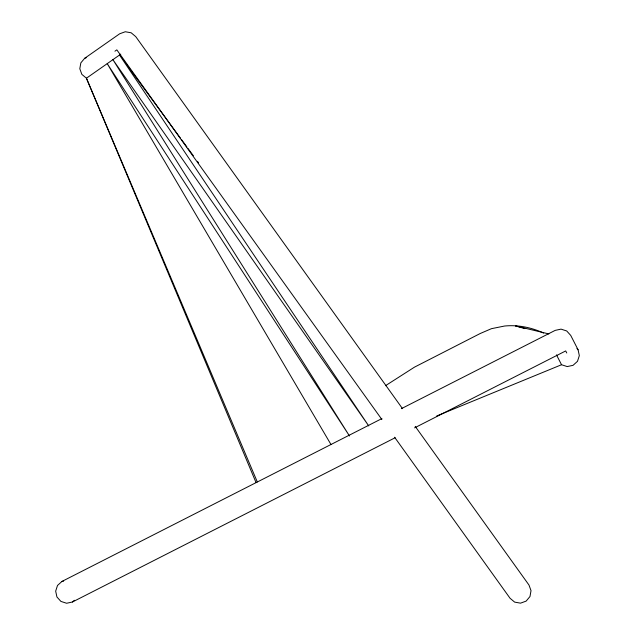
<?xml version="1.0" encoding="UTF-8"?>
<svg xmlns="http://www.w3.org/2000/svg" width="635" height="635" viewBox="0 0 635 635"><rect width="100%" height="100%" fill="white"/><g stroke="black" fill="none" stroke-linecap="round" stroke-linejoin="round"><path stroke-width="0.95" d="M402.519 408.67L135.747 36.632L131.167 32.79L125.285 31.75L119.666 33.79L84.685 58.293L80.843 62.865L79.804 68.755L81.852 74.366L86.423 78.208L257.302 481.933M381.929 418.568L61.944 581.446L57.507 585.454L55.674 591.137L56.92 596.979L60.928 601.416L66.611 603.25L72.453 601.996L395.097 437.769M72.453 601.996L74.359 600.281M114.943 51.197L116.832 49.871L381.873 419.497M120.777 54.15L86.423 78.208L256.056 482.576M385.469 385.707L414.504 367.133L480.274 333.486L491.474 328.668L504.587 326.025C518.025 324.699 531.439 327.438 543.647 333.081M401.376 408.67L555.181 330.383L561.022 329.128L566.714 330.97L570.714 335.399L578.08 349.79L579.326 355.632L577.493 361.315L573.056 365.323L567.214 366.57L561.53 364.736L436.745 415.941M414.544 427.871L565.698 350.933L566.753 352.989M84.685 58.293L86.289 57.706M61.944 581.446L63.611 581.088M548.846 333.931L515.556 325.922L524.851 328.62M576.937 348.52L578.08 349.79M180.443 138.144L119.523 55.031L368.737 425.934L112.903 59.666L349.48 435.975L107.228 63.643L330.986 444.524M181.618 139.74L186.888 146.931M188.055 148.526L193.334 155.718M197.429 161.314L198.604 162.909M415.219 426.387L528.979 585.033L531.019 590.645L529.979 596.535L526.137 601.107L520.525 603.155L514.644 602.115L510.064 598.273L394.581 437.213M556.482 354.87L561.53 364.736"/></g></svg>
